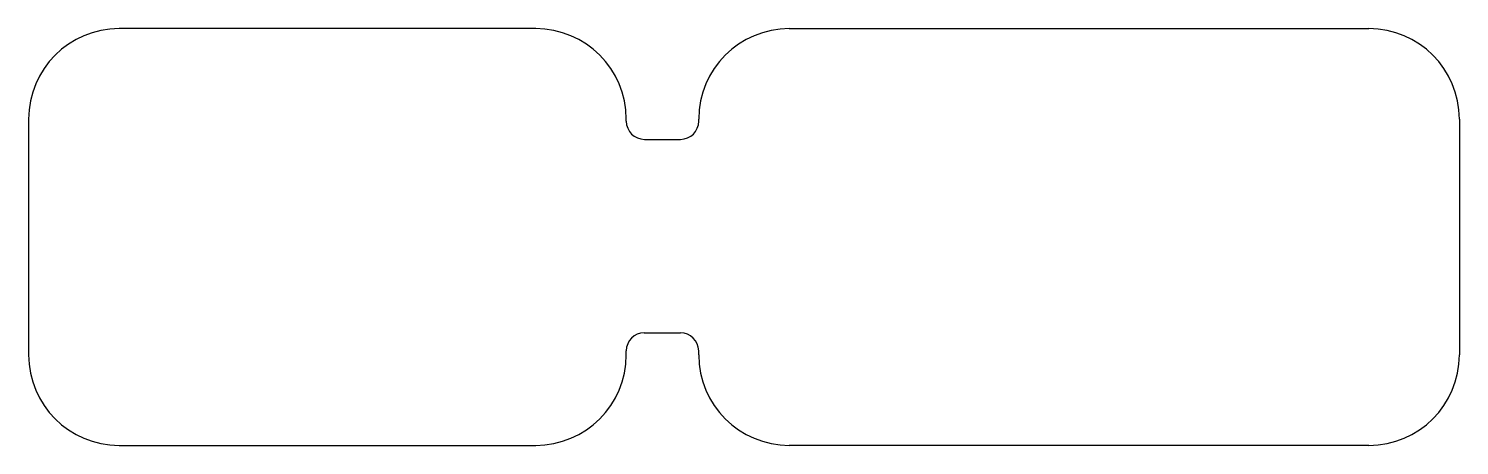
# Model space of a CAD drawing. Extents: x 0 to 79, y 0 to 23.
import ezdxf

# ---------------------------------------------------------------- set-up
doc = ezdxf.new("R2010")
doc.units = 0
doc.layers.get('0').update_dxf_attribs({"linetype": 'CONTINUOUS'})

msp = doc.modelspace()

# ---------------------------------------------------------------- linework, layer by layer
for p, q in [((28, 23), (5, 23)), ((42, 23), (74, 23)), ((0, 18), (0, 5)), ((33, 17.89), (33, 18)), ((37, 17.89), (37, 18)), ((79, 18), (79, 5)), ((34, 16.89), (36, 16.89)), ((33.985, 6.212), (36, 6.212)), ((33, 5), (33, 5.213)), ((37, 5), (37, 5.227)), ((5, 0), (28, 0)), ((74, 0), (42, 0))]:
    msp.add_line(p, q)
for centre, radius, start, end in [((5, 18), 5, 90, 180), ((28, 18), 5, 0, 90), ((42, 18), 5, 90, 180), ((74, 18), 5, 0, 90), ((34, 17.89), 1, 180, 270), ((36, 17.89), 1, 270, 360), ((34, 5.213), 1, 90.88742, 180), ((36, 5.212), 1, 0.8329, 90), ((5, 5), 5, 180, 270), ((28, 5), 5, -90, 0), ((42, 5), 5, 180, 270), ((74, 5), 5, -90, 0)]:
    msp.add_arc(centre, radius, start, end)

doc.saveas('drawing.dxf')
